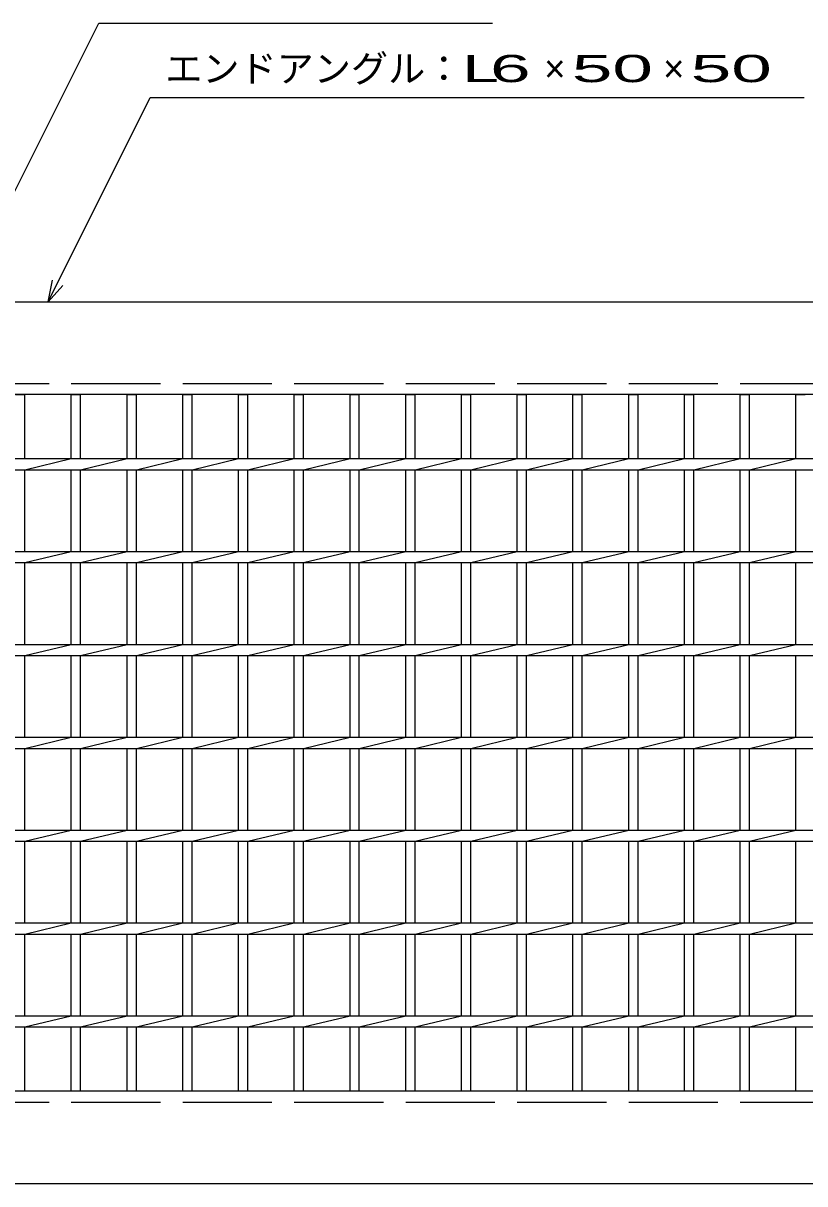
# Model space of a CAD drawing. Units: millimetres, scale not verified. Extents: x -1456 to 1385, y -1026 to 843.
# Drawn here: x -1021 to -600, y -111 to 514 of the extents above; entities that cross this region are included whole.
import ezdxf
from ezdxf.enums import TextEntityAlignment as Align

# ---------------------------------------------------------------- set-up
doc = ezdxf.new("R2010")
doc.units = ezdxf.units.MM
doc.header["$LTSCALE"] = 8
doc.linetypes.add('DASHED', pattern=[7.5, 6, -1.5])
doc.layers.add('16', color=3, linetype='Continuous', lineweight=25)
doc.layers.add('22', color=4, linetype='Continuous', lineweight=25)
doc.styles.add('ベクトル', font='')
doc.styles.get('ベクトル').set_extended_font_data('ベクトル')

msp = doc.modelspace()

# ---------------------------------------------------------------- linework, layer by layer
at = {"layer": '16'}
for p, q in [((-1235, 364), (-240, 364)), ((-240, 314), (-1235, 314)), ((-1025, 314), (-1020, 314)), ((-1020, 279.5), (-1020, 314)), ((-995, 279.5), (-995, 314)), ((-995, 314), (-990, 314)), ((-990, 279.5), (-990, 314)), ((-965, 279.5), (-965, 314)), ((-965, 314), (-960, 314)), ((-960, 279.5), (-960, 314)), ((-935, 279.5), (-935, 314)), ((-935, 314), (-930, 314)), ((-930, 279.5), (-930, 314)), ((-905, 279.5), (-905, 314)), ((-905, 314), (-900, 314)), ((-900, 279.5), (-900, 314)), ((-875, 279.5), (-875, 314)), ((-875, 314), (-870, 314)), ((-870, 279.5), (-870, 314)), ((-845, 279.5), (-845, 314)), ((-845, 314), (-840, 314)), ((-840, 279.5), (-840, 314)), ((-815, 279.5), (-815, 314)), ((-815, 314), (-810, 314)), ((-810, 279.5), (-810, 314)), ((-785, 279.5), (-785, 314)), ((-785, 314), (-780, 314)), ((-780, 279.5), (-780, 314)), ((-755, 279.5), (-755, 314)), ((-755, 314), (-750, 314)), ((-750, 279.5), (-750, 314)), ((-725, 279.5), (-725, 314)), ((-725, 314), (-720, 314)), ((-720, 279.5), (-720, 314)), ((-695, 279.5), (-695, 314)), ((-695, 314), (-690, 314)), ((-690, 279.5), (-690, 314)), ((-665, 279.5), (-665, 314)), ((-665, 314), (-660, 314)), ((-660, 279.5), (-660, 314)), ((-635, 279.5), (-635, 314)), ((-635, 314), (-630, 314)), ((-630, 279.5), (-630, 314)), ((-605, 279.5), (-605, 314)), ((-605, 314), (-600, 314)), ((-1235, 279.5), (-240, 279.5)), ((-1020, 273.5), (-995, 279.5)), ((-990, 273.5), (-965, 279.5)), ((-960, 273.5), (-935, 279.5)), ((-930, 273.5), (-905, 279.5)), ((-900, 273.5), (-875, 279.5)), ((-870, 273.5), (-845, 279.5)), ((-840, 273.5), (-815, 279.5)), ((-810, 273.5), (-785, 279.5)), ((-780, 273.5), (-755, 279.5)), ((-750, 273.5), (-725, 279.5)), ((-720, 273.5), (-695, 279.5)), ((-690, 273.5), (-665, 279.5)), ((-660, 273.5), (-635, 279.5)), ((-630, 273.5), (-605, 279.5)), ((-1235, 273.5), (-240, 273.5)), ((-1020, 229.5), (-1020, 273.5)), ((-995, 229.5), (-995, 273.5)), ((-990, 229.5), (-990, 273.5)), ((-965, 229.5), (-965, 273.5)), ((-960, 229.5), (-960, 273.5)), ((-935, 229.5), (-935, 273.5)), ((-930, 229.5), (-930, 273.5)), ((-905, 229.5), (-905, 273.5)), ((-900, 229.5), (-900, 273.5)), ((-875, 229.5), (-875, 273.5)), ((-870, 229.5), (-870, 273.5)), ((-845, 229.5), (-845, 273.5)), ((-840, 229.5), (-840, 273.5)), ((-815, 229.5), (-815, 273.5)), ((-810, 229.5), (-810, 273.5)), ((-785, 229.5), (-785, 273.5)), ((-780, 229.5), (-780, 273.5)), ((-755, 229.5), (-755, 273.5)), ((-750, 229.5), (-750, 273.5)), ((-725, 229.5), (-725, 273.5)), ((-720, 229.5), (-720, 273.5)), ((-695, 229.5), (-695, 273.5)), ((-690, 229.5), (-690, 273.5)), ((-665, 229.5), (-665, 273.5)), ((-660, 229.5), (-660, 273.5)), ((-635, 229.5), (-635, 273.5)), ((-630, 229.5), (-630, 273.5)), ((-605, 229.5), (-605, 273.5)), ((-1235, 229.5), (-240, 229.5)), ((-1020, 223.5), (-995, 229.5)), ((-990, 223.5), (-965, 229.5)), ((-960, 223.5), (-935, 229.5)), ((-930, 223.5), (-905, 229.5)), ((-900, 223.5), (-875, 229.5)), ((-870, 223.5), (-845, 229.5)), ((-840, 223.5), (-815, 229.5)), ((-810, 223.5), (-785, 229.5)), ((-780, 223.5), (-755, 229.5)), ((-750, 223.5), (-725, 229.5)), ((-720, 223.5), (-695, 229.5)), ((-690, 223.5), (-665, 229.5)), ((-660, 223.5), (-635, 229.5)), ((-630, 223.5), (-605, 229.5)), ((-1235, 223.5), (-240, 223.5)), ((-1020, 179.5), (-1020, 223.5)), ((-995, 179.5), (-995, 223.5)), ((-990, 179.5), (-990, 223.5)), ((-965, 179.5), (-965, 223.5)), ((-960, 179.5), (-960, 223.5)), ((-935, 179.5), (-935, 223.5)), ((-930, 179.5), (-930, 223.5)), ((-905, 179.5), (-905, 223.5)), ((-900, 179.5), (-900, 223.5)), ((-875, 179.5), (-875, 223.5)), ((-870, 179.5), (-870, 223.5)), ((-845, 179.5), (-845, 223.5)), ((-840, 179.5), (-840, 223.5)), ((-815, 179.5), (-815, 223.5)), ((-810, 179.5), (-810, 223.5)), ((-785, 179.5), (-785, 223.5)), ((-780, 179.5), (-780, 223.5)), ((-755, 179.5), (-755, 223.5)), ((-750, 179.5), (-750, 223.5)), ((-725, 179.5), (-725, 223.5)), ((-720, 179.5), (-720, 223.5)), ((-695, 179.5), (-695, 223.5)), ((-690, 179.5), (-690, 223.5)), ((-665, 179.5), (-665, 223.5)), ((-660, 179.5), (-660, 223.5)), ((-635, 179.5), (-635, 223.5)), ((-630, 179.5), (-630, 223.5)), ((-605, 179.5), (-605, 223.5)), ((-1235, 179.5), (-240, 179.5)), ((-1020, 173.5), (-995, 179.5)), ((-990, 173.5), (-965, 179.5)), ((-960, 173.5), (-935, 179.5)), ((-930, 173.5), (-905, 179.5)), ((-900, 173.5), (-875, 179.5)), ((-870, 173.5), (-845, 179.5)), ((-840, 173.5), (-815, 179.5)), ((-810, 173.5), (-785, 179.5)), ((-780, 173.5), (-755, 179.5)), ((-750, 173.5), (-725, 179.5)), ((-720, 173.5), (-695, 179.5)), ((-690, 173.5), (-665, 179.5)), ((-660, 173.5), (-635, 179.5)), ((-630, 173.5), (-605, 179.5)), ((-1235, 173.5), (-240, 173.5)), ((-1020, 129.5), (-1020, 173.5)), ((-995, 129.5), (-995, 173.5)), ((-990, 129.5), (-990, 173.5)), ((-965, 129.5), (-965, 173.5)), ((-960, 129.5), (-960, 173.5)), ((-935, 129.5), (-935, 173.5)), ((-930, 129.5), (-930, 173.5)), ((-905, 129.5), (-905, 173.5)), ((-900, 129.5), (-900, 173.5)), ((-875, 129.5), (-875, 173.5)), ((-870, 129.5), (-870, 173.5)), ((-845, 129.5), (-845, 173.5)), ((-840, 129.5), (-840, 173.5)), ((-815, 129.5), (-815, 173.5)), ((-810, 129.5), (-810, 173.5)), ((-785, 129.5), (-785, 173.5)), ((-780, 129.5), (-780, 173.5)), ((-755, 129.5), (-755, 173.5)), ((-750, 129.5), (-750, 173.5)), ((-725, 129.5), (-725, 173.5)), ((-720, 129.5), (-720, 173.5)), ((-695, 129.5), (-695, 173.5)), ((-690, 129.5), (-690, 173.5)), ((-665, 129.5), (-665, 173.5)), ((-660, 129.5), (-660, 173.5)), ((-635, 129.5), (-635, 173.5)), ((-630, 129.5), (-630, 173.5)), ((-605, 129.5), (-605, 173.5)), ((-1235, 129.5), (-240, 129.5)), ((-1020, 123.5), (-995, 129.5)), ((-990, 123.5), (-965, 129.5)), ((-960, 123.5), (-935, 129.5)), ((-930, 123.5), (-905, 129.5)), ((-900, 123.5), (-875, 129.5)), ((-870, 123.5), (-845, 129.5)), ((-840, 123.5), (-815, 129.5)), ((-810, 123.5), (-785, 129.5)), ((-780, 123.5), (-755, 129.5)), ((-750, 123.5), (-725, 129.5)), ((-720, 123.5), (-695, 129.5)), ((-690, 123.5), (-665, 129.5)), ((-660, 123.5), (-635, 129.5)), ((-630, 123.5), (-605, 129.5)), ((-1235, 123.5), (-240, 123.5)), ((-1020, 79.5), (-1020, 123.5)), ((-995, 79.5), (-995, 123.5)), ((-990, 79.5), (-990, 123.5)), ((-965, 79.5), (-965, 123.5)), ((-960, 79.5), (-960, 123.5)), ((-935, 79.5), (-935, 123.5)), ((-930, 79.5), (-930, 123.5)), ((-905, 79.5), (-905, 123.5)), ((-900, 79.5), (-900, 123.5)), ((-875, 79.5), (-875, 123.5)), ((-870, 79.5), (-870, 123.5)), ((-845, 79.5), (-845, 123.5)), ((-840, 79.5), (-840, 123.5)), ((-815, 79.5), (-815, 123.5)), ((-810, 79.5), (-810, 123.5)), ((-785, 79.5), (-785, 123.5)), ((-780, 79.5), (-780, 123.5)), ((-755, 79.5), (-755, 123.5)), ((-750, 79.5), (-750, 123.5)), ((-725, 79.5), (-725, 123.5)), ((-720, 79.5), (-720, 123.5)), ((-695, 79.5), (-695, 123.5)), ((-690, 79.5), (-690, 123.5)), ((-665, 79.5), (-665, 123.5)), ((-660, 79.5), (-660, 123.5)), ((-635, 79.5), (-635, 123.5)), ((-630, 79.5), (-630, 123.5)), ((-605, 79.5), (-605, 123.5)), ((-1235, 79.5), (-240, 79.5)), ((-1020, 73.5), (-995, 79.5)), ((-990, 73.5), (-965, 79.5)), ((-960, 73.5), (-935, 79.5)), ((-930, 73.5), (-905, 79.5)), ((-900, 73.5), (-875, 79.5)), ((-870, 73.5), (-845, 79.5)), ((-840, 73.5), (-815, 79.5)), ((-810, 73.5), (-785, 79.5)), ((-780, 73.5), (-755, 79.5)), ((-750, 73.5), (-725, 79.5)), ((-720, 73.5), (-695, 79.5)), ((-690, 73.5), (-665, 79.5)), ((-660, 73.5), (-635, 79.5)), ((-630, 73.5), (-605, 79.5)), ((-1235, 73.5), (-240, 73.5)), ((-1020, 29.5), (-1020, 73.5)), ((-995, 29.5), (-995, 73.5)), ((-990, 29.5), (-990, 73.5)), ((-965, 29.5), (-965, 73.5)), ((-960, 29.5), (-960, 73.5)), ((-935, 29.5), (-935, 73.5)), ((-930, 29.5), (-930, 73.5)), ((-905, 29.5), (-905, 73.5)), ((-900, 29.5), (-900, 73.5)), ((-875, 29.5), (-875, 73.5)), ((-870, 29.5), (-870, 73.5)), ((-845, 29.5), (-845, 73.5)), ((-840, 29.5), (-840, 73.5)), ((-815, 29.5), (-815, 73.5)), ((-810, 29.5), (-810, 73.5)), ((-785, 29.5), (-785, 73.5)), ((-780, 29.5), (-780, 73.5)), ((-755, 29.5), (-755, 73.5)), ((-750, 29.5), (-750, 73.5)), ((-725, 29.5), (-725, 73.5)), ((-720, 29.5), (-720, 73.5)), ((-695, 29.5), (-695, 73.5)), ((-690, 29.5), (-690, 73.5)), ((-665, 29.5), (-665, 73.5)), ((-660, 29.5), (-660, 73.5)), ((-635, 29.5), (-635, 73.5)), ((-630, 29.5), (-630, 73.5)), ((-605, 29.5), (-605, 73.5)), ((-1235, 29.5), (-240, 29.5)), ((-1020, 23.5), (-995, 29.5)), ((-990, 23.5), (-965, 29.5)), ((-960, 23.5), (-935, 29.5)), ((-930, 23.5), (-905, 29.5)), ((-900, 23.5), (-875, 29.5)), ((-870, 23.5), (-845, 29.5)), ((-840, 23.5), (-815, 29.5)), ((-810, 23.5), (-785, 29.5)), ((-780, 23.5), (-755, 29.5)), ((-750, 23.5), (-725, 29.5)), ((-720, 23.5), (-695, 29.5)), ((-690, 23.5), (-665, 29.5)), ((-660, 23.5), (-635, 29.5)), ((-630, 23.5), (-605, 29.5)), ((-1235, 23.5), (-240, 23.5)), ((-1020, -20.5), (-1020, 23.5)), ((-995, -20.5), (-995, 23.5)), ((-990, -20.5), (-990, 23.5)), ((-965, -20.5), (-965, 23.5)), ((-960, -20.5), (-960, 23.5)), ((-935, -20.5), (-935, 23.5)), ((-930, -20.5), (-930, 23.5)), ((-905, -20.5), (-905, 23.5)), ((-900, -20.5), (-900, 23.5)), ((-875, -20.5), (-875, 23.5)), ((-870, -20.5), (-870, 23.5)), ((-845, -20.5), (-845, 23.5)), ((-840, -20.5), (-840, 23.5)), ((-815, -20.5), (-815, 23.5)), ((-810, -20.5), (-810, 23.5)), ((-785, -20.5), (-785, 23.5)), ((-780, -20.5), (-780, 23.5)), ((-755, -20.5), (-755, 23.5)), ((-750, -20.5), (-750, 23.5)), ((-725, -20.5), (-725, 23.5)), ((-720, -20.5), (-720, 23.5)), ((-695, -20.5), (-695, 23.5)), ((-690, -20.5), (-690, 23.5)), ((-665, -20.5), (-665, 23.5)), ((-660, -20.5), (-660, 23.5)), ((-635, -20.5), (-635, 23.5)), ((-630, -20.5), (-630, 23.5)), ((-605, -20.5), (-605, 23.5)), ((-1235, -20.5), (-240, -20.5)), ((-1020, -26.5), (-995, -20.5)), ((-990, -26.5), (-965, -20.5)), ((-960, -26.5), (-935, -20.5)), ((-930, -26.5), (-905, -20.5)), ((-900, -26.5), (-875, -20.5)), ((-870, -26.5), (-845, -20.5)), ((-840, -26.5), (-815, -20.5)), ((-810, -26.5), (-785, -20.5)), ((-780, -26.5), (-755, -20.5)), ((-750, -26.5), (-725, -20.5)), ((-720, -26.5), (-695, -20.5)), ((-690, -26.5), (-665, -20.5)), ((-660, -26.5), (-635, -20.5)), ((-630, -26.5), (-605, -20.5)), ((-1235, -26.5), (-240, -26.5)), ((-1020, -61), (-1020, -26.5)), ((-995, -61), (-995, -26.5)), ((-990, -61), (-990, -26.5)), ((-965, -61), (-965, -26.5)), ((-960, -61), (-960, -26.5)), ((-935, -61), (-935, -26.5)), ((-930, -61), (-930, -26.5)), ((-905, -61), (-905, -26.5)), ((-900, -61), (-900, -26.5)), ((-875, -61), (-875, -26.5)), ((-870, -61), (-870, -26.5)), ((-845, -61), (-845, -26.5)), ((-840, -61), (-840, -26.5)), ((-815, -61), (-815, -26.5)), ((-810, -61), (-810, -26.5)), ((-785, -61), (-785, -26.5)), ((-780, -61), (-780, -26.5)), ((-755, -61), (-755, -26.5)), ((-750, -61), (-750, -26.5)), ((-725, -61), (-725, -26.5)), ((-720, -61), (-720, -26.5)), ((-695, -61), (-695, -26.5)), ((-690, -61), (-690, -26.5)), ((-665, -61), (-665, -26.5)), ((-660, -61), (-660, -26.5)), ((-635, -61), (-635, -26.5)), ((-630, -61), (-630, -26.5)), ((-605, -61), (-605, -26.5)), ((-1235, -61), (-240, -61)), ((-1025, -61), (-1020, -61)), ((-995, -61), (-990, -61)), ((-965, -61), (-960, -61)), ((-935, -61), (-930, -61)), ((-905, -61), (-900, -61)), ((-875, -61), (-870, -61)), ((-845, -61), (-840, -61)), ((-815, -61), (-810, -61)), ((-785, -61), (-780, -61)), ((-755, -61), (-750, -61)), ((-725, -61), (-720, -61)), ((-695, -61), (-690, -61)), ((-665, -61), (-660, -61)), ((-635, -61), (-630, -61)), ((-605, -61), (-600, -61)), ((-240, -111), (-1235, -111))]:
    msp.add_line(p, q, dxfattribs=at)
at = {"layer": '16', "linetype": 'DASHED'}
for p, q in [((-1235, 320), (-240, 320)), ((-1235, -67), (-240, -67))]:
    msp.add_line(p, q, dxfattribs=at)
at = {"layer": '22'}
for p, q in [((-1097.5, 279.5), (-980.25, 514)), ((-980.25, 514), (-768.25, 514)), ((-1007.5, 364), (-952.5, 474)), ((-952.5, 474), (-600.5, 474)), ((-1007.5, 364), (-1005.1, 375.68)), ((-1007.5, 364), (-999.5, 372.8))]:
    msp.add_line(p, q, dxfattribs=at)

# ---------------------------------------------------------------- texts
at = {"layer": '22', "color": 2, "style": 'ベクトル'}
for s, p in [('エンドアングル：', (-944.5, 489.6)), ('×', (-740.5, 489.6)), ('×', (-676.5, 489.6))]:
    msp.add_text(s, height=14.66, dxfattribs=at).set_placement(p, align=Align.MIDDLE_LEFT)
for s, width, p in [('L', 1.8, (-784.5, 489.6)), (' 6 ', 2, (-780.5, 489.6)), (' 50 ', 2, (-736.5, 489.6)), (' 50 ', 2, (-672.5, 489.6))]:
    msp.add_text(s, height=14.66, dxfattribs=dict(at, width=width)).set_placement(p, align=Align.MIDDLE_LEFT)

doc.saveas('drawing.dxf')
